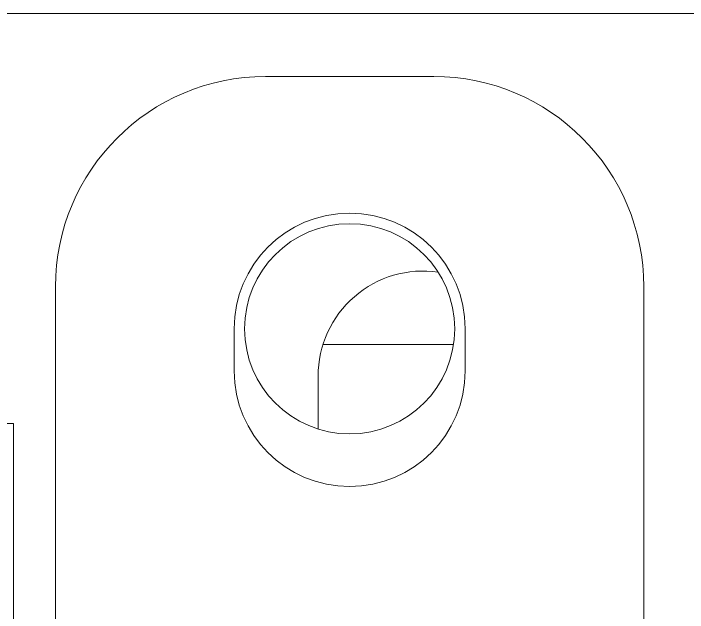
# Model space of a CAD drawing. Header units: millimetres. Extents: x 0 to 8410, y 0 to 5940.
# Drawn here: x 521.09 to 553.18, y 4884.6 to 4913.1 of the extents above; entities that cross this region are included whole.
import ezdxf

# ---------------------------------------------------------------- set-up
doc = ezdxf.new("R2010")
doc.units = ezdxf.units.MM
doc.header["$LTSCALE"] = 10
doc.layers.add('가시적인 것(ISO)', color=3, linetype='Continuous', lineweight=5, true_color=0x00ff00)

msp = doc.modelspace()

# ---------------------------------------------------------------- linework, layer by layer
at = {"layer": '가시적인 것(ISO)'}
for p, q in [((612.094, 4913.096), (462.094, 4913.096)), ((541.094, 4910.096), (533.094, 4910.096)), ((523.094, 4900.096), (523.094, 4881.596)), ((551.094, 4881.596), (551.094, 4900.096)), ((531.594, 4896.096), (531.594, 4898.096)), ((542.594, 4898.096), (542.594, 4896.096)), ((535.824, 4897.346), (542.037, 4897.346)), ((535.594, 4893.326), (535.594, 4895.846)), ((521.094, 4893.596), (509.094, 4893.596)), ((521.094, 4833.596), (521.094, 4893.596))]:
    msp.add_line(p, q, dxfattribs=at)
msp.add_circle((537.094, 4898.096), 5, dxfattribs=at)
for centre, radius, start, end in [((533.094, 4900.096), 10, 90, 180), ((541.094, 4900.096), 10, 0, 90), ((537.094, 4898.096), 5.5, 0, 180), ((540.594, 4895.846), 5, 81.8523, 180), ((537.094, 4896.096), 5.5, 180, 0)]:
    msp.add_arc(centre, radius, start, end, dxfattribs=at)

doc.saveas('drawing.dxf')
